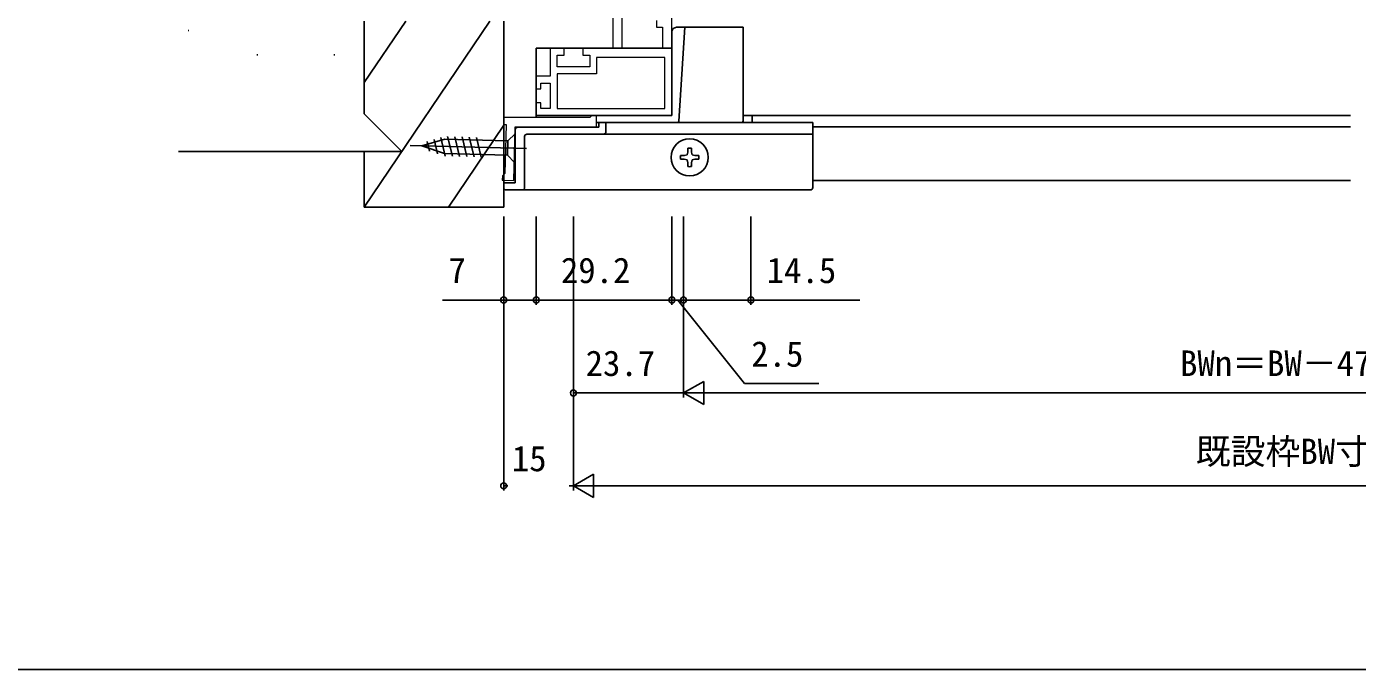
# Model space of a CAD drawing. Units: millimetres, scale not verified. Extents: x -437 to 438, y -331 to 328.
# Drawn here: x -127 to 159.4, y -331.1 to -192.7 of the extents above; entities that cross this region are included whole.
import ezdxf
from ezdxf.enums import TextEntityAlignment as Align

# ---------------------------------------------------------------- set-up
doc = ezdxf.new("R2010")
doc.units = ezdxf.units.MM
doc.header["$LTSCALE"] = 2
doc.layers.add('0-2_YKK_11', color=211, linetype='Continuous', lineweight=18)
for name, color, linetype in [('0-3_YKK_12', 2, 'Continuous'), ('0-4_YKK_13', 4, 'Continuous'), ('0-6_YKK_D', 6, 'Continuous'), ('0-7_YKK_ZWAK', 7, 'Continuous'), ('0-8_YSS_K', 3, 'Continuous'), ('0-9_YSS_KE', 3, 'Continuous')]:
    doc.layers.add(name, color=color, linetype=linetype)
doc.styles.add('ＭＳ ゴシック', font='')
doc.styles.get('ＭＳ ゴシック').set_extended_font_data('MS Gothic')

msp = doc.modelspace()

# ---------------------------------------------------------------- linework, layer by layer
at = {"layer": '0-2_YKK_11'}
msp.add_line((-17.3, -211.897), (11.9, -211.897), dxfattribs=at)
for points in [[(-0.8, -178.897), (-0.8, -197.397), (-7.3, -197.397), (-7.3, -198.897), (-5.8, -198.897), (-5.8, -201.397), (-12.8, -201.397), (-12.8, -198.897), (-11.3, -198.897), (-11.3, -197.397), (-14.3, -197.397), (-14.3, -203.397), (-17.3, -203.397), (-17.3, -206.147), (-16.3, -206.147), (-16.3, -204.897), (-14.3, -204.897), (-14.3, -210.397), (-16.3, -210.397), (-16.3, -209.147), (-17.3, -209.147), (-17.3, -211.897)], [(11.9, -211.897), (11.9, -178.897)], [(8.6, -191.397), (8.6, -192.897), (9.9, -192.897), (9.9, -197.397), (1.2, -197.397), (1.2, -182.998)]]:
    msp.add_lwpolyline(points, dxfattribs=at)
for points in [[(-12.8, -210.397), (10.4, -210.397), (10.4, -199.397), (-4.3, -199.397), (-4.3, -202.897), (-12.8, -202.897)], [(-5.8, -212.297), (-24.3, -212.297), (-24.3, -213.797), (-23.788, -213.797), (-24.061, -224.346), (-24.574, -224.833), (-24.6, -225.833), (-22.1, -225.897), (-21.8, -214.297), (-4.3, -214.297), (-4.3, -211.897), (-5.31, -211.897)]]:
    msp.add_lwpolyline(points, close=True, dxfattribs=at)
at = {"layer": '0-3_YKK_12'}
for p, q in [((157.9, -211.897), (27.2, -211.897)), ((29.2, -213.397), (29.2, -211.897)), ((157.899, -214.297), (42.201, -214.297)), ((157.899, -225.897), (42.201, -225.897))]:
    msp.add_line(p, q, dxfattribs=at)
at = {"layer": '0-4_YKK_13'}
for p, q in [((11.9, -193.897), (11.9, -211.897)), ((12.9, -192.897), (14.353, -192.897)), ((14.654, -192.897), (13.417, -213.116)), ((17.149, -192.897), (26.9, -192.897)), ((26.9, -192.897), (27.2, -192.897)), ((27.2, -192.897), (27.2, -213.097)), ((11.869, -197.397), (11.9, -197.397)), ((-17.3, -211.897), (11.9, -211.897)), ((-17.3, -211.897), (-17.3, -212.297)), ((-21.3, -214.397), (-3.8, -214.397)), ((13.118, -213.397), (-4.3, -213.397)), ((-2.8, -213.397), (-3.8, -213.397)), ((-3.8, -213.397), (-3.8, -214.397)), ((-2.299, -213.397), (42.201, -213.397)), ((15.913, -213.397), (13.118, -213.397)), ((26.9, -213.397), (15.913, -213.397)), ((42.201, -227.397), (42.201, -213.397)), ((-41.912, -218.383), (-36.958, -216.96)), ((-41.912, -218.383), (-36.958, -216.96)), ((-40.246, -219.538), (-40.742, -217.474)), ((-38.564, -220.116), (-39.298, -217.06)), ((-36.902, -220.613), (-37.855, -216.646)), ((-23.429, -217.31), (-36.958, -216.96)), ((-35.349, -220.653), (-36.366, -216.425)), ((-33.797, -220.693), (-34.813, -216.466)), ((-32.244, -220.733), (-33.261, -216.506)), ((-30.692, -220.774), (-31.708, -216.546)), ((-29.14, -220.814), (-30.156, -216.586)), ((-21.8, -226.397), (-21.8, -214.897)), ((-19.8, -227.397), (-19.8, -216.397)), ((-19.3, -215.897), (-2.8, -215.897)), ((-2.8, -215.897), (42.201, -215.897)), ((-19.42, -218.964), (-44.412, -218.318)), ((-41.912, -218.383), (-37.038, -220.059)), ((-23.509, -220.409), (-37.038, -220.059)), ((-21.999, -221.999), (-23.509, -220.409)), ((15.3, -219.752), (15.142, -220.34)), ((15.3, -218.938), (15.3, -219.752)), ((16.846, -220.497), (16.257, -220.34)), ((17.659, -220.497), (16.846, -220.497)), ((13.74, -221.297), (14.554, -221.297)), ((14.554, -221.297), (15.142, -221.455)), ((15.3, -222.043), (15.142, -221.455)), ((15.3, -222.857), (15.3, -222.043)), ((16.1, -222.043), (16.257, -221.455)), ((16.1, -222.857), (16.1, -222.043)), ((-24.3, -226.397), (-24.3, -227.397)), ((-23.8, -226.397), (-24.3, -226.397)), ((-23.8, -226.397), (-21.8, -226.397)), ((-23.8, -227.897), (-20.3, -227.897))]:
    msp.add_line(p, q, dxfattribs=at)
for points in [[(14.353, -192.897), (14.654, -192.897), (17.149, -192.897)], [(-17.3, -211.897), (-17.3, -197.397), (-16.3, -197.397), (11.869, -197.397)], [(-2.3, -215.397), (-2.3, -213.397), (-2.8, -213.397)], [(-21.999, -221.999), (-21.839, -215.801), (-23.429, -217.31), (-23.509, -220.409)], [(13.74, -220.497), (14.554, -220.497), (15.142, -220.34)], [(16.1, -218.938), (16.1, -219.752), (16.257, -220.34)], [(17.659, -221.297), (16.846, -221.297), (16.257, -221.455)], [(-20.299, -227.897), (-17.299, -227.897), (41.701, -227.897)]]:
    msp.add_lwpolyline(points, dxfattribs=at)
msp.add_circle((15.7, -220.897), 4, dxfattribs=at)
for centre, radius, start, end in [((12.9, -193.897), 1, 90, 180), ((-21.3, -214.897), 0.5, 90, 180), ((13.118, -213.097), 0.3, 270, 356.5), ((26.9, -213.097), 0.3, 270, 0), ((-19.3, -216.397), 0.5, 90, 180), ((-2.8, -215.397), 0.5, 270, 0), ((15.7, -220.897), 2, 168.46304, 191.53696), ((15.7, -220.897), 2, 78.46304, 101.53696), ((15.7, -220.897), 2, 348.46304, 11.53696), ((15.7, -220.897), 2, 258.46304, 281.53696), ((-23.8, -227.397), 0.5, 180, 270), ((-20.3, -227.397), 0.5, 270, 0), ((41.701, -227.397), 0.5, 270, 0)]:
    msp.add_arc(centre, radius, start, end, dxfattribs=at)
at = {"layer": '0-6_YKK_D'}
for p, q in [((-24.3, -233.6), (-24.3, -292.6)), ((-24.3, -233.6), (-24.3, -252.6)), ((-17.3, -233.6), (-17.3, -252.6)), ((-17.3, -233.6), (-17.3, -252.6)), ((-9.3, -233.6), (-9.3, -272.6)), ((-9.3, -233.6), (-9.3, -292.6)), ((-9.3, -233.6), (-9.3, -292.6)), ((11.9, -233.6), (11.9, -252.6)), ((11.9, -233.6), (11.9, -252.6)), ((14.4, -233.6), (14.4, -272.6)), ((14.4, -233.6), (14.4, -272.6)), ((14.4, -233.6), (14.4, -252.6)), ((14.4, -233.6), (14.4, -252.6)), ((28.9, -233.6), (28.9, -252.6)), ((11.9, -251.6), (-17.3, -251.6)), ((11.9, -251.6), (9.35, -251.6)), ((11.9, -251.6), (14.4, -251.6)), ((11.9, -251.6), (14.4, -251.6)), ((14.4, -251.6), (16.95, -251.6)), ((14.4, -271.6), (18.73, -269.1)), ((18.73, -274.1), (18.73, -269.1)), ((-9.3, -271.6), (14.4, -271.6)), ((14.4, -271.6), (18.73, -274.1)), ((14.4, -271.6), (23.06, -271.6)), ((19.4, -271.6), (299.4, -271.6)), ((-9.3, -291.6), (-4.97, -289.1)), ((-4.97, -294.1), (-4.97, -289.1)), ((-24.3, -291.6), (-23.402, -291.6)), ((-9.3, -291.6), (-10.198, -291.6)), ((-9.3, -291.6), (-4.97, -294.1)), ((-9.3, -291.6), (-0.64, -291.6)), ((-4.3, -291.6), (323.1, -291.6))]:
    msp.add_line(p, q, dxfattribs=at)
for points in [[(-17.3, -251.6), (-24.3, -251.6), (-37.448, -251.6)], [(13.15, -251.6), (27.522, -269.6), (43.539, -269.6)], [(14.4, -251.6), (28.9, -251.6), (52.325, -251.6)]]:
    msp.add_lwpolyline(points, dxfattribs=at)
for centre in [(-24.3, -251.6), (-17.3, -251.6), (-17.3, -251.6), (11.9, -251.6), (11.9, -251.6), (14.4, -251.6), (14.4, -251.6), (28.9, -251.6), (-9.3, -271.6), (-24.3, -291.6)]:
    msp.add_circle(centre, 0.637, dxfattribs=at)
at = {"layer": '0-7_YKK_ZWAK'}
msp.add_lwpolyline([(-436.9, -331.1), (438.1, -331.1), (438.1, 293.9)], dxfattribs=at)
at = {"layer": '0-8_YSS_K'}
for p, q in [((-27.3, -191.6), (-54.3, -231.6)), ((-45.397, -191.6), (-54.3, -204.789)), ((-92.026, -193.578), (-92.226, -193.578)), ((-77.201, -198.803), (-77.401, -198.803)), ((-60.671, -198.803), (-60.871, -198.803)), ((-24.3, -213.967), (-36.203, -231.6))]:
    msp.add_line(p, q, dxfattribs=at)
at = {"layer": '0-9_YSS_KE'}
for p, q in [((-24.3, -191.6), (-24.3, -231.6)), ((-54.3, -219.6), (-94.3, -219.6)), ((-54.3, -231.6), (-54.3, -219.6)), ((-46.2, -219.6), (-54.3, -219.6)), ((-24.3, -231.6), (-54.3, -231.6))]:
    msp.add_line(p, q, dxfattribs=at)
msp.add_lwpolyline([(-46.2, -219.6), (-54.3, -211.5), (-54.3, -191.6)], dxfattribs=at)

# ---------------------------------------------------------------- texts
at = {"layer": '0-6_YKK_D', "style": 'ＭＳ ゴシック'}
for s, p in [('7', (-36.173, -249.6)), ('29.2', (-11.99, -249.6)), ('14.5', (32.299, -249.6)), ('2.5', (28.968, -267.6)), ('23.7', (-6.676, -269.6)), ('BWn＝BW－47.4', (121.239, -269.6)), ('既設枠BW寸法', (124.627, -288.577)), ('15', (-22.553, -290.1))]:
    msp.add_text(s, height=5.499, dxfattribs=at).set_placement(p, align=Align.BOTTOM_LEFT)

doc.saveas('drawing.dxf')
